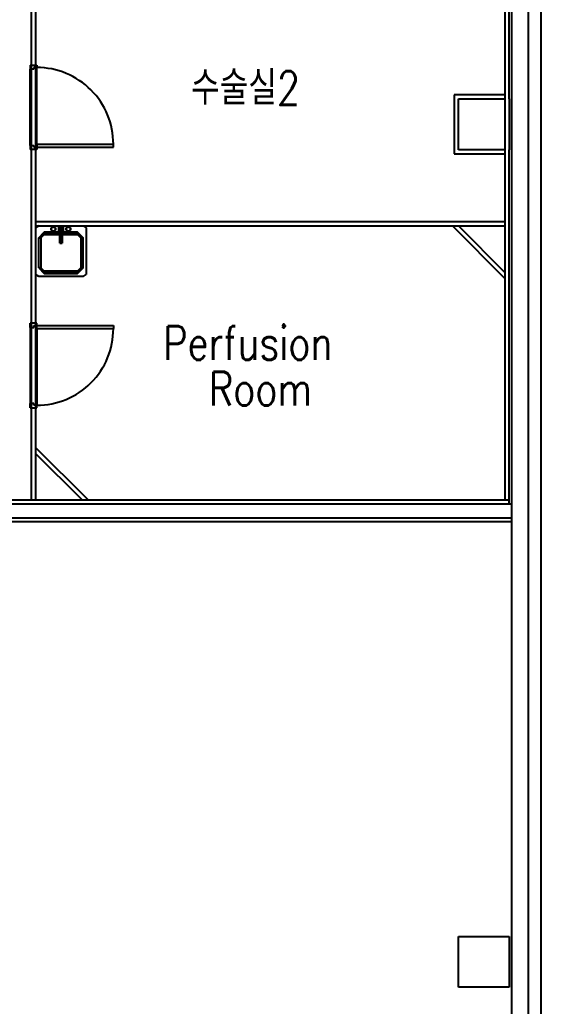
# Model space of a CAD drawing. Header units: millimetres. Extents: x 592430 to 684586, y -483905 to -416366.
# Drawn here: x 678146 to 684313, y -460833 to -449173 of the extents above; entities that cross this region are included whole.
import ezdxf

# ---------------------------------------------------------------- set-up
doc = ezdxf.new("R2010")
doc.units = ezdxf.units.MM
doc.header["$LTSCALE"] = 500
for name, color, linetype in [('ARCH', 9, 'Continuous'), ('arch-col', 9, 'Continuous'), ('TXT', 7, 'Continuous'), ('동물실', 9, 'Continuous'), ('크린판넬', 4, 'Continuous'), ('해치', 9, 'Continuous')]:
    doc.layers.add(name, color=color, linetype=linetype)
doc.styles.add('GHD', font='simple.shx', dxfattribs={"bigfont": 'whgtxt.shx'})

# ---------------------------------------------------------------- blocks, each defined once
blk = doc.blocks.new('SINK')
at = {"layer": '동물실'}
for p, q in [((0, 262), (25, 300)), ((0, 262), (0, -262)), ((25, 300), (575, 300)), ((76, 198), (140, 262)), ((140, 262), (76, 198)), ((140, 236), (102, 198)), ((102, 198), (140, 236)), ((498, 262), (140, 262)), ((140, 262), (140, 236)), ((498, 262), (140, 262)), ((140, 236), (140, 262)), ((140, 236), (498, 236)), ((140, 236), (498, 236)), ((498, 262), (562, 198)), ((498, 236), (498, 262)), ((498, 262), (562, 198)), ((498, 236), (498, 262)), ((498, 236), (536, 198)), ((536, 198), (498, 236)), ((600, 262), (575, 300)), ((600, -262), (600, 262)), ((76, -198), (76, 198)), ((102, 198), (76, 198)), ((76, 198), (76, -198)), ((102, 198), (76, 198)), ((102, 198), (102, -198)), ((102, -198), (102, 198)), ((536, -198), (536, 198)), ((562, 198), (536, 198)), ((536, 198), (536, -198)), ((536, 198), (562, 198)), ((562, 198), (562, -198)), ((562, -198), (562, 198)), ((13, 89), (14, 96)), ((14, 96), (13, 89)), ((13, 89), (14, 96)), ((14, 96), (13, 89)), ((14, 82), (13, 89)), ((13, 89), (14, 82)), ((14, 82), (13, 89)), ((13, 89), (14, 82)), ((25, 13), (13, 25)), ((13, 25), (13, -25)), ((76, 25), (13, 25)), ((25, 13), (13, 25)), ((14, 96), (16, 102)), ((16, 102), (14, 96)), ((14, 96), (16, 102)), ((16, 102), (14, 96)), ((16, 76), (14, 82)), ((14, 82), (16, 76)), ((16, 76), (14, 82)), ((14, 82), (16, 76)), ((16, 102), (20, 107)), ((20, 107), (16, 102)), ((16, 102), (20, 107)), ((20, 107), (16, 102)), ((20, 71), (16, 76)), ((16, 76), (20, 71)), ((20, 71), (16, 76)), ((16, 76), (20, 71)), ((20, 107), (25, 111)), ((25, 111), (20, 107)), ((20, 107), (25, 111)), ((25, 111), (20, 107)), ((25, 67), (20, 71)), ((20, 71), (25, 67)), ((25, 67), (20, 71)), ((20, 71), (25, 67)), ((25, 111), (32, 114)), ((32, 114), (25, 111)), ((25, 111), (32, 114)), ((32, 114), (25, 111)), ((32, 64), (25, 67)), ((25, 67), (32, 64)), ((32, 64), (25, 67)), ((25, 67), (32, 64)), ((25, 13), (25, -13)), ((89, 13), (25, 13)), ((25, 13), (25, -13)), ((25, 13), (64, 13)), ((89, 13), (25, 13)), ((32, 114), (38, 115)), ((38, 115), (32, 114)), ((32, 114), (38, 115)), ((38, 115), (32, 114)), ((38, 64), (32, 64)), ((32, 64), (38, 64)), ((38, 64), (32, 64)), ((32, 64), (38, 64)), ((38, 115), (45, 114)), ((45, 114), (38, 115)), ((38, 115), (45, 114)), ((45, 114), (38, 115)), ((38, 64), (45, 64)), ((45, 64), (38, 64)), ((38, 64), (45, 64)), ((45, 64), (38, 64)), ((45, 114), (51, 111)), ((51, 111), (45, 114)), ((45, 114), (51, 111)), ((51, 111), (45, 114)), ((51, 67), (45, 64)), ((45, 64), (51, 67)), ((51, 67), (45, 64)), ((45, 64), (51, 67)), ((51, 111), (56, 107)), ((56, 107), (51, 111)), ((51, 111), (56, 107)), ((56, 107), (51, 111)), ((56, 71), (51, 67)), ((51, 67), (56, 71)), ((56, 71), (51, 67)), ((51, 67), (56, 71)), ((56, 107), (60, 102)), ((60, 102), (56, 107)), ((56, 107), (60, 102)), ((60, 102), (56, 107)), ((60, 76), (56, 71)), ((56, 71), (60, 76)), ((60, 76), (56, 71)), ((56, 71), (60, 76)), ((60, 102), (63, 96)), ((63, 96), (60, 102)), ((60, 102), (63, 96)), ((63, 96), (60, 102)), ((63, 82), (60, 76)), ((60, 76), (63, 82)), ((63, 82), (60, 76)), ((60, 76), (63, 82)), ((63, 96), (64, 89)), ((64, 89), (63, 96)), ((63, 96), (64, 89)), ((64, 89), (63, 96)), ((64, 89), (63, 82)), ((63, 82), (64, 89)), ((64, 89), (63, 82)), ((63, 82), (64, 89)), ((76, 25), (64, 13)), ((64, 13), (76, 25)), ((64, 13), (64, -13)), ((102, 13), (64, 13)), ((64, 13), (64, -13)), ((102, 13), (64, 13)), ((76, -25), (76, 25)), ((89, 13), (204, 13)), ((89, -13), (89, 13)), ((89, -13), (89, 13)), ((89, 13), (102, 13)), ((102, 13), (89, 13)), ((89, 13), (204, 13)), ((102, 13), (204, 13)), ((102, 13), (102, -13)), ((102, -13), (102, 13)), ((204, 13), (102, 13)), ((204, 13), (204, -13)), ((204, 13), (204, -13)), ((204, -13), (204, 13)), ((204, 13), (204, -13)), ((25, -13), (13, -25)), ((25, -13), (13, -25)), ((13, -25), (76, -25)), ((13, -89), (14, -82)), ((14, -82), (13, -89)), ((13, -89), (14, -82)), ((14, -82), (13, -89)), ((14, -96), (13, -89)), ((13, -89), (14, -96)), ((14, -96), (13, -89)), ((13, -89), (14, -96)), ((14, -82), (16, -76)), ((16, -76), (14, -82)), ((14, -82), (16, -76)), ((16, -76), (14, -82)), ((16, -102), (14, -96)), ((14, -96), (16, -102)), ((16, -102), (14, -96)), ((14, -96), (16, -102)), ((16, -76), (20, -71)), ((20, -71), (16, -76)), ((16, -76), (20, -71)), ((20, -71), (16, -76)), ((20, -107), (16, -102)), ((16, -102), (20, -107)), ((20, -107), (16, -102)), ((16, -102), (20, -107)), ((20, -71), (25, -67)), ((25, -67), (20, -71)), ((20, -71), (25, -67)), ((25, -67), (20, -71)), ((25, -111), (20, -107)), ((20, -107), (25, -111)), ((25, -111), (20, -107)), ((20, -107), (25, -111)), ((25, -13), (89, -13)), ((25, -13), (64, -13)), ((89, -13), (25, -13)), ((25, -67), (32, -64)), ((32, -64), (25, -67)), ((25, -67), (32, -64)), ((32, -64), (25, -67)), ((32, -114), (25, -111)), ((25, -111), (32, -114)), ((32, -114), (25, -111)), ((25, -111), (32, -114)), ((32, -64), (38, -64)), ((38, -64), (32, -64)), ((32, -64), (38, -64)), ((38, -64), (32, -64)), ((38, -115), (32, -114)), ((32, -114), (38, -115)), ((38, -115), (32, -114)), ((32, -114), (38, -115)), ((38, -64), (45, -64)), ((45, -64), (38, -64)), ((38, -64), (45, -64)), ((45, -64), (38, -64)), ((45, -114), (38, -115)), ((38, -115), (45, -114)), ((45, -114), (38, -115)), ((38, -115), (45, -114)), ((45, -64), (51, -67)), ((51, -67), (45, -64)), ((45, -64), (51, -67)), ((51, -67), (45, -64)), ((51, -111), (45, -114)), ((45, -114), (51, -111)), ((51, -111), (45, -114)), ((45, -114), (51, -111)), ((51, -67), (56, -71)), ((56, -71), (51, -67)), ((51, -67), (56, -71)), ((56, -71), (51, -67)), ((56, -107), (51, -111)), ((51, -111), (56, -107)), ((56, -107), (51, -111)), ((51, -111), (56, -107)), ((56, -71), (60, -76)), ((60, -76), (56, -71)), ((56, -71), (60, -76)), ((60, -76), (56, -71)), ((60, -102), (56, -107)), ((56, -107), (60, -102)), ((60, -102), (56, -107)), ((56, -107), (60, -102)), ((60, -76), (63, -82)), ((63, -82), (60, -76)), ((60, -76), (63, -82)), ((63, -82), (60, -76)), ((63, -96), (60, -102)), ((60, -102), (63, -96)), ((63, -96), (60, -102)), ((60, -102), (63, -96)), ((63, -82), (64, -89)), ((63, -82), (64, -89)), ((64, -89), (63, -82)), ((63, -82), (64, -89)), ((64, -89), (63, -96)), ((63, -96), (64, -89)), ((64, -89), (63, -96)), ((63, -96), (64, -89)), ((64, -13), (76, -25)), ((76, -25), (64, -13)), ((64, -13), (102, -13)), ((64, -13), (102, -13)), ((204, -13), (89, -13)), ((102, -13), (89, -13)), ((89, -13), (204, -13)), ((102, -13), (89, -13)), ((204, -13), (102, -13)), ((204, -13), (102, -13)), ((140, -262), (76, -198)), ((76, -198), (102, -198)), ((76, -198), (140, -262)), ((102, -198), (76, -198)), ((102, -198), (140, -236)), ((140, -236), (102, -198)), ((562, -198), (498, -262)), ((498, -236), (536, -198)), ((498, -262), (562, -198)), ((536, -198), (498, -236)), ((536, -198), (562, -198)), ((536, -198), (562, -198)), ((0, -262), (25, -300)), ((25, -300), (575, -300)), ((140, -236), (498, -236)), ((140, -262), (140, -236)), ((140, -236), (498, -236)), ((140, -262), (140, -236)), ((498, -262), (140, -262)), ((498, -262), (140, -262)), ((498, -236), (498, -262)), ((498, -236), (498, -262)), ((600, -262), (575, -300))]:
    blk.add_line(p, q, dxfattribs=at)

msp = doc.modelspace()

# ---------------------------------------------------------------- linework, layer by layer
at = {"layer": 'ARCH'}
for p in [(684312.8, -483904.5), (684312.8, -474154.9)]:
    msp.add_line(p, (684312.8, -427128.5), dxfattribs=at)
at = {"layer": 'ARCH', "color": 9}
for p, q in [((684312.8, -474154.9), (684312.8, -427128.5)), ((684162.8, -470308.5), (684162.8, -427278.5)), ((683962.8, -454848.5), (683962.8, -427478.5)), ((683962.8, -470308.5), (683962.8, -454848.5))]:
    msp.add_line(p, q, dxfattribs=at)
at = {"layer": 'arch-col', "color": 9}
for p, q in [((683932.8, -450108.5), (683932.8, -450708.5)), ((683932.8, -450108.5), (683932.8, -450708.5)), ((683332.8, -460008.5), (683932.8, -460008.5)), ((683332.8, -460608.5), (683332.8, -460008.5)), ((683332.8, -460008.5), (683932.8, -460008.5)), ((683332.8, -460608.5), (683332.8, -460008.5)), ((683932.8, -460008.5), (683932.8, -460608.5)), ((683932.8, -460008.5), (683932.8, -460608.5)), ((683932.8, -460608.5), (683332.8, -460608.5)), ((683932.8, -460608.5), (683332.8, -460608.5))]:
    msp.add_line(p, q, dxfattribs=at)
at = {"layer": '크린판넬', "color": 9, "linetype": 'Continuous'}
for p, q in [((678282.8, -435118.5), (678282.8, -451608.5)), ((678332.8, -436208.5), (678332.8, -451608.5)), ((683882.8, -444108.5), (683882.8, -450708.5)), ((683932.8, -450108.5), (683932.8, -444108.5)), ((678267.8, -449708.1), (678347.8, -449708.1)), ((678267.8, -449708.1), (678267.8, -449757.9)), ((678282.8, -449708.1), (678332.8, -449708.1)), ((678311.9, -449737.4), (678311.9, -449757.9)), ((678347.8, -449737.4), (678311.9, -449737.4)), ((678311.9, -449737.4), (678311.9, -449757.9)), ((678347.8, -449708.1), (678347.8, -449737.4)), ((678347.8, -450643.5), (678347.8, -449737.4)), ((678311.9, -449757.9), (678267.8, -449757.9)), ((678267.8, -450658.2), (678267.8, -449757.9)), ((683882.8, -450058.5), (683282.8, -450058.5)), ((683282.8, -450058.5), (683282.8, -450758.5)), ((683332.8, -450708.5), (683332.8, -450108.5)), ((683332.8, -450108.5), (683882.8, -450108.5)), ((683332.8, -450108.5), (683882.8, -450108.5)), ((683332.8, -450708.5), (683332.8, -450108.5)), ((683332.8, -450108.5), (683882.8, -450108.5)), ((683332.8, -450708.5), (683332.8, -450108.5)), ((678267.8, -450658.2), (678311.9, -450658.2)), ((678267.8, -450658.2), (678267.8, -450708.1)), ((678311.9, -450658.2), (678311.9, -450678.7)), ((678347.8, -450643.5), (679253, -450643.5)), ((678347.8, -450643.5), (678347.8, -450678.7)), ((679253, -450678.7), (679253, -450643.5)), ((678347.8, -450708.1), (678267.8, -450708.1)), ((678332.8, -450708.1), (678282.8, -450708.1)), ((678332.8, -450708.1), (678282.8, -450708.1)), ((678311.9, -450678.7), (678347.8, -450678.7)), ((678347.8, -450678.7), (678347.8, -450708.1)), ((678347.8, -450678.7), (679253, -450678.7)), ((683282.8, -450758.5), (683882.8, -450758.5)), ((683882.8, -450708.5), (683332.8, -450708.5)), ((683882.8, -450708.5), (683332.8, -450708.5)), ((683882.8, -450708.5), (683332.8, -450708.5)), ((683882.8, -450708.5), (683882.8, -454848.5)), ((683932.8, -454898.5), (683932.8, -450708.5)), ((678332.8, -451558.5), (683882.8, -451558.5)), ((678282.8, -451608.5), (678282.8, -454848.5)), ((678332.8, -451608.5), (683882.8, -451608.5)), ((678332.8, -451608.5), (678332.8, -454848.5)), ((683262.1, -451608.5), (683882.8, -452229.2)), ((683332.8, -451608.5), (683882.8, -452158.5)), ((678347.8, -452758.5), (678267.8, -452758.5)), ((678267.8, -452808.3), (678267.8, -452758.5)), ((678332.8, -452758.5), (678282.8, -452758.5)), ((678332.8, -452758.5), (678282.8, -452758.5)), ((678347.8, -452787.8), (678347.8, -452758.5)), ((678267.8, -452808.3), (678311.9, -452808.3)), ((678267.8, -452808.3), (678267.8, -453708.6)), ((678311.9, -452787.8), (678347.8, -452787.8)), ((678311.9, -452808.3), (678311.9, -452787.8)), ((678347.8, -452787.8), (679253, -452787.8)), ((678347.8, -452823.1), (678347.8, -452787.8)), ((678347.8, -452823.1), (679253, -452823.1)), ((678347.8, -452823.1), (678347.8, -453729.1)), ((679253, -452787.8), (679253, -452823.1)), ((678311.9, -453708.6), (678267.8, -453708.6)), ((678267.8, -453758.5), (678267.8, -453708.6)), ((678267.8, -453758.5), (678347.8, -453758.5)), ((678282.8, -453758.5), (678332.8, -453758.5)), ((678311.9, -453729.1), (678311.9, -453708.6)), ((678311.9, -453729.1), (678311.9, -453708.6)), ((678347.8, -453729.1), (678311.9, -453729.1)), ((678347.8, -453758.5), (678347.8, -453729.1)), ((678953.5, -454848.5), (678332.8, -454227.7)), ((678882.8, -454848.5), (678332.8, -454298.5)), ((674332.8, -454848.5), (683932.8, -454848.5)), ((683962.8, -454898.5), (672032.8, -454898.5))]:
    msp.add_line(p, q, dxfattribs=at)
for centre, start, end in [((678348.3, -450642.1), 359.91508, 90.03615), ((678348.3, -452824.4), 269.96385, 0.08492)]:
    msp.add_arc(centre, 904.7, start, end, dxfattribs=at)
at = {"layer": '해치', "color": 9, "linetype": 'Continuous'}
for p, q in [((672192.8, -455058.5), (683962.8, -455058.5)), ((683962.8, -455108.5), (672242.8, -455108.5))]:
    msp.add_line(p, q, dxfattribs=at)

# ---------------------------------------------------------------- block references
at = {"layer": '동물실', "color": 9, "linetype": 'Continuous', "xscale": -1, "rotation": 90}
msp.add_blockref('SINK', (678632.8, -451608.5), dxfattribs=at)

# ---------------------------------------------------------------- texts
at = {"layer": 'TXT', "color": 9, "style": 'GHD', "width": 0.8}
for s, p in [('수술실2', (680170.8, -450179.4)), ('Perfusion', (679842, -453192.8)), ('Room', (680383.5, -453734.1))]:
    msp.add_text(s, height=400, dxfattribs=at).set_placement(p)

doc.saveas('drawing.dxf')
